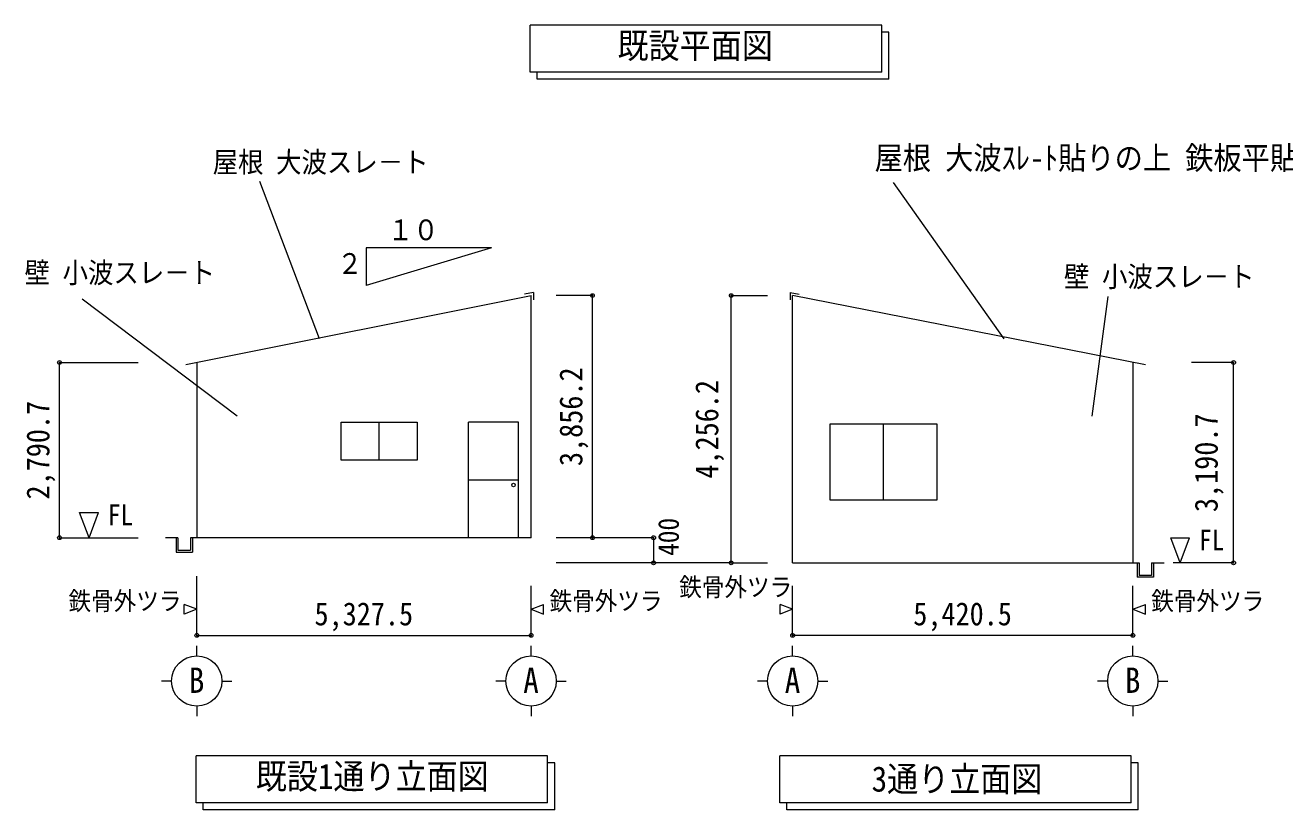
# Model space of a CAD drawing. Units: millimetres at full size, sheet at 1:100. Extents: x -39318 to 13771, y -27054 to 28387.
# Drawn here: x -39318 to -19247, y 1764 to 14261 of the extents above; entities that cross this region are included whole.
import ezdxf
from ezdxf.enums import TextEntityAlignment as Align

# ---------------------------------------------------------------- set-up
doc = ezdxf.new("R2010")
doc.units = ezdxf.units.MM
doc.header["$LTSCALE"] = 100
doc.header["$PDMODE"] = 32
doc.header["$PDSIZE"] = 60
for name, color, linetype, lineweight in [('7-0_基準', 7, 'Continuous', 20), ('7-3_寸法', 7, 'Continuous', 13), ('7-4', 7, 'Continuous', 20), ('7-5_文字記事', 7, 'Continuous', 18)]:
    doc.layers.add(name, color=color, linetype=linetype, lineweight=lineweight)
doc.styles.add('ＭＳ ゴシック', font='')
doc.styles.get('ＭＳ ゴシック').set_extended_font_data('MS Gothic')

msp = doc.modelspace()

# ---------------------------------------------------------------- linework, layer by layer
at = {"layer": '7-0_基準', "color": 4, "lineweight": 13}
for p, q in [((-34629.1, 9264.3), (-35580.3, 11770.8)), ((-31886.3, 10714), (-33886.3, 10114)), ((-35939.2, 8031.6), (-38410.3, 9894.8)), ((-33679.3, 7332.2), (-33679.3, 7938.2)), ((-32256.7, 6098.2), (-32256.7, 7938.2)), ((-25642.5, 6698.2), (-25642.5, 7910.2)), ((-32256.7, 7018.2), (-31456.7, 7018.2)), ((-36921.7, 6104.3), (-36921.7, 6098.2)), ((-21331.7, 5704.3), (-21331.7, 5698.2))]:
    msp.add_line(p, q, dxfattribs=at)
at = {"layer": '7-0_基準'}
for p, q in [((-36755.8, 8854.6), (-31256.7, 9954.3)), ((-31219.4, 10002.7), (-31359.8, 9974.6)), ((-31256.7, 6098.2), (-31256.7, 9954.3)), ((-31219.4, 10002.7), (-31219.4, 9885.9)), ((-27127, 10002.7), (-26986.6, 9974.6)), ((-27127, 10002.7), (-27127, 9885.9)), ((-27089.7, 5698.2), (-27089.7, 9954.3)), ((-21464.6, 8848.7), (-27089.7, 9954.3)), ((-36584.2, 8888.9), (-36584.2, 6098.2)), ((-21669.2, 8888.9), (-21669.2, 5698.2)), ((-36884.2, 6098.2), (-37084.2, 6098.2)), ((-36914.2, 6098.2), (-36914.2, 5868.2)), ((-36884.2, 6098.2), (-36884.2, 5898.2)), ((-36684.2, 6098.2), (-36684.2, 5898.2)), ((-36584.2, 6098.2), (-36684.2, 6098.2)), ((-36654.2, 6098.2), (-36654.2, 5868.2)), ((-31256.7, 6098.2), (-36584.2, 6098.2)), ((-36914.2, 5868.2), (-36654.2, 5868.2)), ((-36884.2, 5898.2), (-36684.2, 5898.2)), ((-36654.2, 5904.3), (-36654.2, 5898.2)), ((-27089.7, 5698.2), (-21669.2, 5698.2)), ((-21669.2, 5698.2), (-21569.2, 5698.2)), ((-21599.2, 5698.2), (-21599.2, 5468.2)), ((-21569.2, 5698.2), (-21569.2, 5498.2)), ((-21369.2, 5698.2), (-21369.2, 5498.2)), ((-21369.2, 5698.2), (-21169.2, 5698.2)), ((-21339.2, 5698.2), (-21339.2, 5468.2)), ((-21339.2, 5468.2), (-21599.2, 5468.2)), ((-21369.2, 5498.2), (-21569.2, 5498.2))]:
    msp.add_line(p, q, dxfattribs=at)
at = {"layer": '7-0_基準', "color": 4, "lineweight": 13}
for points in [[(-31886.3, 10714), (-33886.3, 10714), (-33886.3, 10114)], [(-31456.7, 6098.2), (-31456.7, 7938.2), (-32256.7, 7938.2)]]:
    msp.add_lwpolyline(points, dxfattribs=at)
for points in [[(-34285.3, 7332.2), (-34285.3, 7938.2), (-33073.3, 7938.2), (-33073.3, 7332.2)], [(-26491, 6698.2), (-26491, 7910.2), (-24794, 7910.2), (-24794, 6698.2)]]:
    msp.add_lwpolyline(points, close=True, dxfattribs=at)
msp.add_circle((-31537.8, 6937.4), 27.7, dxfattribs=at)
at = {"layer": '7-3_寸法', "color": 4}
for p, q in [((-30279.1, 9954.3), (-30856.4, 9954.3)), ((-30279.1, 6098.2), (-30279.1, 9954.3)), ((-28067.3, 9954.3), (-27490, 9954.3)), ((-28067.3, 5698.2), (-28067.3, 9954.3)), ((-38771.5, 8888.9), (-37517.9, 8888.9)), ((-38771.5, 6098.2), (-38771.5, 8888.9)), ((-20061.9, 8888.9), (-20735.4, 8888.9)), ((-20061.9, 5698.2), (-20061.9, 8888.9)), ((-38771.5, 6098.2), (-37517.9, 6098.2)), ((-30279.1, 6098.2), (-30856.4, 6098.2)), ((-29303.8, 6098.2), (-30856.4, 6098.2)), ((-29303.8, 6098.2), (-29303.8, 5698.2)), ((-28067.3, 5698.2), (-30856.4, 5698.2)), ((-28067.3, 5698.2), (-27490, 5698.2)), ((-20061.9, 5698.2), (-21028.3, 5698.2)), ((-36584.2, 4541.6), (-36584.2, 5486.8)), ((-31256.7, 4541.6), (-31256.7, 5330.7)), ((-27089.7, 4541.6), (-27089.7, 5330.7)), ((-21669.2, 4541.6), (-21669.2, 5330.7)), ((-36584.2, 4541.6), (-31256.7, 4541.6)), ((-21669.2, 4541.6), (-27089.7, 4541.6))]:
    msp.add_line(p, q, dxfattribs=at)
at = {"layer": '7-3_寸法', "lineweight": 20}
for p, q in [((-38300.4, 6098.2), (-38150.4, 6498.2)), ((-20914, 5698.2), (-20764, 6098.2)), ((-21599.2, 5504.3), (-21599.2, 5498.2)), ((-36584.2, 4957), (-36784.2, 5032)), ((-36784.2, 4882), (-36784.2, 5032)), ((-31256.7, 4957), (-31056.7, 5032)), ((-31056.7, 4882), (-31056.7, 5032)), ((-27089.7, 4957), (-27289.7, 5032)), ((-27289.7, 4882), (-27289.7, 5032)), ((-21669.2, 4957), (-21469.2, 5032)), ((-21469.2, 4882), (-21469.2, 5032)), ((-36584.2, 4957), (-36784.2, 4882)), ((-31256.7, 4957), (-31056.7, 4882)), ((-27089.7, 4957), (-27289.7, 4882)), ((-21669.2, 4957), (-21469.2, 4882))]:
    msp.add_line(p, q, dxfattribs=at)
for points in [[(-38300.4, 6098.2), (-38450.4, 6498.2), (-38150.4, 6498.2)], [(-20914, 5698.2), (-21064, 6098.2), (-20764, 6098.2)]]:
    msp.add_lwpolyline(points, dxfattribs=at)
at = {"layer": '7-3_寸法', "color": 2}
for p in [(-30279.1, 9954.3), (-28067.3, 9954.3), (-38771.5, 8888.9), (-20061.9, 8888.9), (-38771.5, 6098.2), (-30279.1, 6098.2), (-29303.8, 6098.2), (-29303.8, 5698.2), (-28067.3, 5698.2), (-20061.9, 5698.2), (-36584.2, 4541.6), (-31256.7, 4541.6), (-27089.7, 4541.6), (-21669.2, 4541.6)]:
    msp.add_point(p, dxfattribs=at)
at = {"layer": '7-4'}
for p, q in [((-31269.7, 13514.3), (-31269.7, 14261.1)), ((-25669.7, 14261.1), (-31269.7, 14261.1)), ((-25669.7, 13514.3), (-25669.7, 14261.1)), ((-25557.7, 14149.1), (-25669.7, 14149.1)), ((-25557.7, 13402.3), (-25557.7, 14149.1)), ((-25669.7, 13514.3), (-31269.7, 13514.3)), ((-31157.7, 13402.3), (-31157.7, 13514.3)), ((-25557.7, 13402.3), (-31157.7, 13402.3)), ((-36584.2, 4215.2), (-36584.2, 4375.2)), ((-31256.7, 4215.2), (-31256.7, 4375.2)), ((-27089.7, 4215.2), (-27089.7, 4375.2)), ((-21669.2, 4215.2), (-21669.2, 4375.2)), ((-36984.2, 3815.2), (-37144.2, 3815.2)), ((-36184.2, 3815.2), (-36024.2, 3815.2)), ((-31656.7, 3815.2), (-31816.7, 3815.2)), ((-30856.7, 3815.2), (-30696.7, 3815.2)), ((-27489.7, 3815.2), (-27649.7, 3815.2)), ((-26689.7, 3815.2), (-26529.7, 3815.2)), ((-22069.2, 3815.2), (-22229.2, 3815.2)), ((-21269.2, 3815.2), (-21109.2, 3815.2)), ((-36584.2, 3415.2), (-36584.2, 3255.2)), ((-31256.7, 3415.2), (-31256.7, 3255.2)), ((-27089.7, 3415.2), (-27089.7, 3255.2)), ((-21669.2, 3415.2), (-21669.2, 3255.2)), ((-36592.7, 1875.7), (-36592.7, 2622.5)), ((-30992.7, 2622.5), (-36592.7, 2622.5)), ((-30992.7, 1875.7), (-30992.7, 2622.5)), ((-27294, 1875.7), (-27294, 2622.5)), ((-21694, 2622.5), (-27294, 2622.5)), ((-21694, 1875.7), (-21694, 2622.5)), ((-30880.7, 2510.5), (-30992.7, 2510.5)), ((-30880.7, 1763.7), (-30880.7, 2510.5)), ((-21582, 2510.5), (-21694, 2510.5)), ((-21582, 1763.7), (-21582, 2510.5)), ((-30992.7, 1875.7), (-36592.7, 1875.7)), ((-36480.7, 1763.7), (-36480.7, 1875.7)), ((-21694, 1875.7), (-27294, 1875.7)), ((-27182, 1763.7), (-27182, 1875.7)), ((-30880.7, 1763.7), (-36480.7, 1763.7)), ((-21582, 1763.7), (-27182, 1763.7))]:
    msp.add_line(p, q, dxfattribs=at)
for centre in [(-36584.2, 3815.2), (-31256.7, 3815.2), (-27089.7, 3815.2), (-21669.2, 3815.2)]:
    msp.add_circle(centre, 400, dxfattribs=at)
at = {"layer": '7-5_文字記事', "color": 4, "lineweight": 13}
for p, q in [((-23717.3, 9264.3), (-25482.9, 11753.2)), ((-22314.1, 8031.6), (-22060.7, 9939.4))]:
    msp.add_line(p, q, dxfattribs=at)

# ---------------------------------------------------------------- texts
at = {"layer": '7-3_寸法', "color": 6, "style": 'ＭＳ ゴシック', "width": 0.9}
for s, p in [('3,856.2', (-30329.1, 7238.7)), ('4,256.2', (-28163.7, 7038.7)), ('2,790.7', (-38821.5, 6706)), ('3,190.7', (-20206.4, 6506))]:
    msp.add_text(s, height=366.6, rotation=90, dxfattribs=at).set_placement(p, align=Align.BOTTOM_LEFT)
at = {"layer": '7-3_寸法', "style": 'ＭＳ ゴシック', "width": 0.9}
for s, height, p in [('FL', 329.9, (-38000.4, 6198.2)), ('FL', 329.9, (-20614, 5798.2)), ('鉄骨外ツラ', 293.3, (-28897, 5077.6)), ('鉄骨外ツラ', 293.3, (-38627.9, 4855.6)), ('鉄骨外ツラ', 293.3, (-30962.9, 4855.6)), ('鉄骨外ツラ', 293.3, (-21375.4, 4855.6))]:
    msp.add_text(s, height=height, dxfattribs=at).set_placement(p, align=Align.BOTTOM_LEFT)
msp.add_text('400', height=329.9, rotation=90, dxfattribs=at).set_placement((-28803.7, 5808), align=Align.BOTTOM_LEFT)
at = {"layer": '7-3_寸法', "color": 6, "style": 'ＭＳ ゴシック', "width": 0.9}
for s, p in [('5,327.5', (-34707.9, 4591.6)), ('5,420.5', (-25166.9, 4591.6))]:
    msp.add_text(s, height=366.6, dxfattribs=at).set_placement(p, align=Align.BOTTOM_LEFT)
at = {"layer": '7-4', "style": 'ＭＳ ゴシック', "width": 0.9}
for s, p in [('既設平面図', (-29879.7, 13612.7)), ('B', (-36709.2, 3505.2)), ('A', (-31381.7, 3505.2)), ('A', (-27214.7, 3505.2)), ('B', (-21794.2, 3505.2)), ('既設1通り立面図', (-35643.2, 1974.1)), ('3通り立面図', (-25830.4, 1932))]:
    msp.add_text(s, height=403.2, dxfattribs=at).set_placement(p, align=Align.BOTTOM_LEFT)
at = {"layer": '7-5_文字記事', "style": 'ＭＳ ゴシック', "width": 0.9}
for s, p in [('屋根 大波スレ－ト', (-36331.2, 11816.6)), ('１０', (-33540.3, 10737.4)), ('壁 小波スレ－ト', (-39328.8, 10055.7)), ('２', (-34347.5, 10201.5)), ('壁 小波スレ－ト', (-22766.6, 9993.2))]:
    msp.add_text(s, height=329.9, dxfattribs=at).set_placement(p, align=Align.BOTTOM_LEFT)
at = {"layer": '7-5_文字記事', "color": 6, "style": 'ＭＳ ゴシック', "width": 0.9}
msp.add_text('屋根 大波ｽﾚ-ﾄ貼りの上 鉄板平貼りｹﾗﾊﾞ包み', height=366.6, dxfattribs=at).set_placement((-25783.2, 11853.8), align=Align.BOTTOM_LEFT)

doc.saveas('drawing.dxf')
